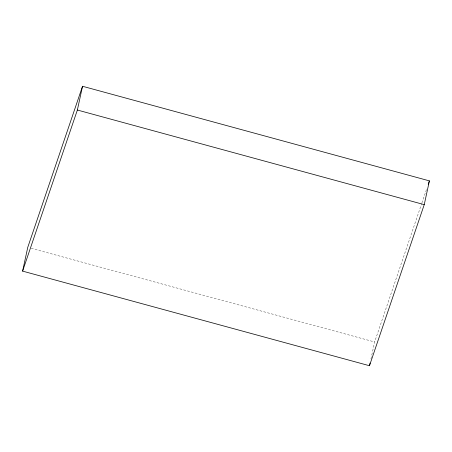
<?xml version="1.0" encoding="UTF-8"?>
<svg xmlns="http://www.w3.org/2000/svg" width="452" height="452" viewBox="0 0 452 452"><rect width="100%" height="100%" fill="white"/><g stroke="black" fill="none" stroke-linecap="round" stroke-linejoin="round"><path stroke-width="0.34" stroke-dasharray="2.26 1.69" d="M370.945 358.944L374.629 341.972L421.671 203.603M421.902 202.937L426.671 188.902M31.16 248.289L374.629 341.972"/><path stroke-width="0.68" d="M22.6 271.121L27.758 247.357L82.53 86.27L429.4 180.879L424.242 204.643L369.47 365.73L22.6 271.121L77.371 110.028L82.53 86.27M369.47 365.73L370.058 363.018M428.264 184.218L429.4 180.879M77.371 110.028L424.242 204.643"/></g></svg>
